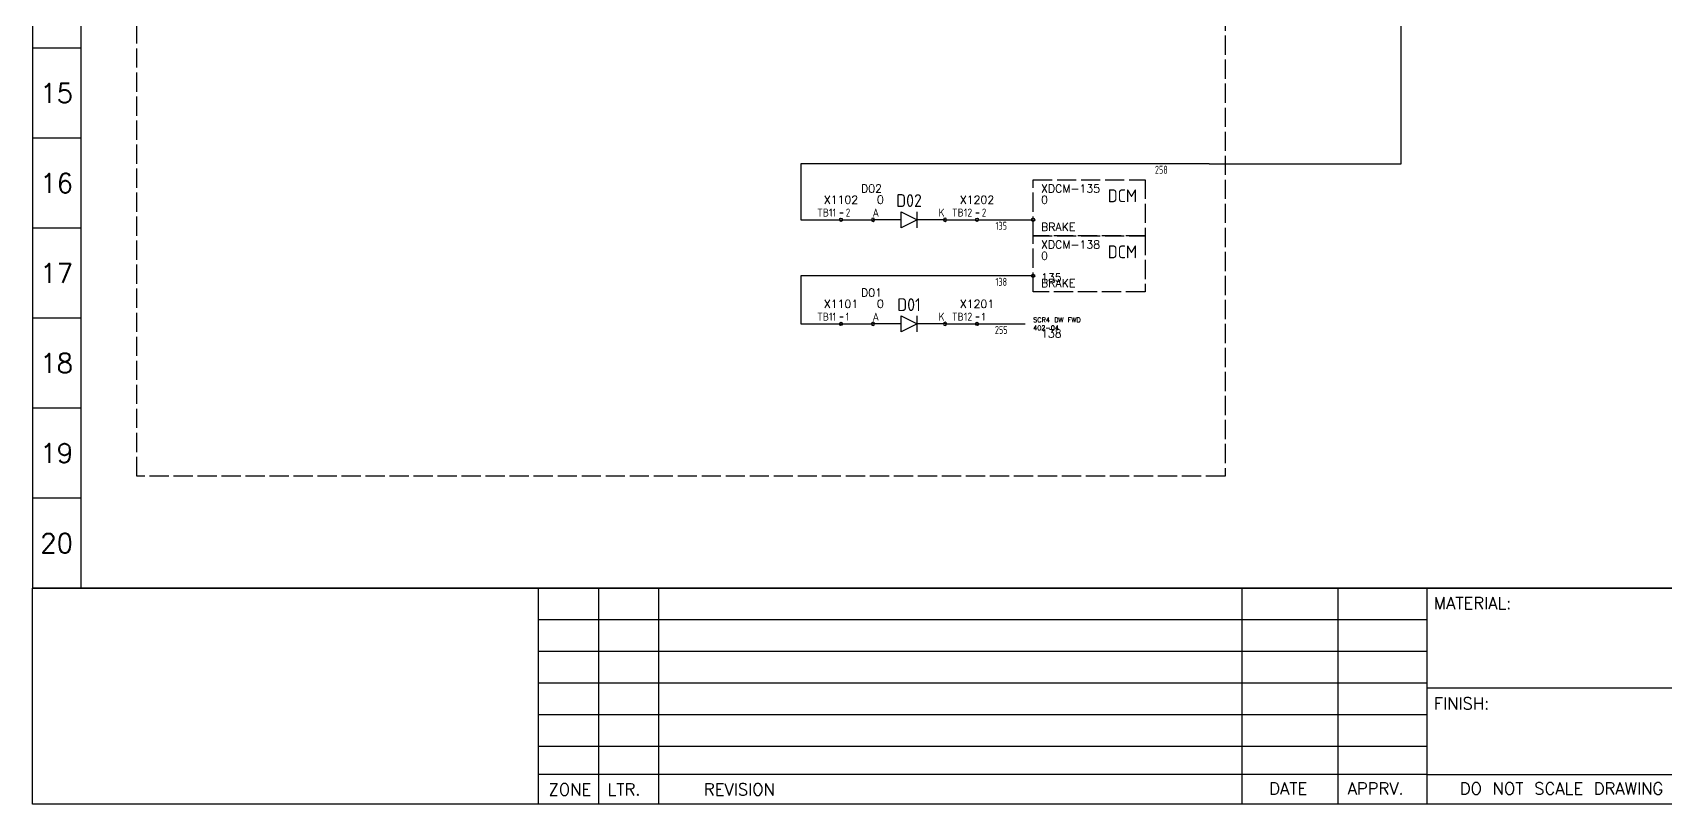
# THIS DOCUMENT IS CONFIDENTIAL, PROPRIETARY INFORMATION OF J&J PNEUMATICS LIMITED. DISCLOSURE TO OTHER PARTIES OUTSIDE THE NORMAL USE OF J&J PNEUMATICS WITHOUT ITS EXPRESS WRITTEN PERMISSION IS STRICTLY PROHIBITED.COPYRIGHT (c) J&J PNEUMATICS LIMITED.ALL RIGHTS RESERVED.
# Model space of a CAD drawing. Header units: millimetres. Extents: x 0 to 1020, y 0 to 646.
# Drawn here: x 0 to 510, y 0 to 241 of the extents above; entities that cross this region are included whole.
import ezdxf
from ezdxf.enums import TextEntityAlignment as Align

# ---------------------------------------------------------------- set-up
doc = ezdxf.new("R2010")
doc.units = ezdxf.units.MM
doc.header["$LTSCALE"] = 0.5
doc.linetypes.add('ACAD_ISO02W100', pattern=[15, 12, -3])
for name, color, linetype in [('LOCBOX', 7, 'ACAD_ISO02W100'), ('OUTLINE_0', 7, 'Continuous'), ('OUTLINE_GRID', 7, 'Continuous'), ('WIREFIXED', 7, 'Continuous'), ('WIRES', 7, 'Continuous')]:
    doc.layers.add(name, color=color, linetype=linetype)
doc.layers.add('NETLIST', color=50, linetype='Continuous', plot=False)
doc.styles.get("Standard").update_dxf_attribs({"font": 'txt.shx', "bigfont": 'gbcbig.shx'})
doc.styles.add('WD', font='romans.shx', dxfattribs={"bigfont": 'gbcbig.shx'})
doc.styles.add('WD_IEC', font='isocp2.shx', dxfattribs={"width": 0.9, "height": 4})

# ---------------------------------------------------------------- blocks, each defined once
blk = doc.blocks.new('CONTRELEC 2016 BLOCK')
for p, q in [((131.63, 68.75), (131.63, 12.5)), ((147.26, 68.75), (147.26, 12.5)), ((162.88, 68.75), (162.88, 12.5)), ((314.74, 68.75), (314.74, 12.5)), ((339.74, 68.75), (339.74, 12.5)), ((362.88, 68.75), (362.88, 12.5)), ((362.88, 60.54), (131.63, 60.54)), ((362.88, 52.29), (131.63, 52.29)), ((362.88, 44.04), (131.63, 44.04)), ((362.88, 42.79), (444.47, 42.79)), ((362.88, 35.79), (131.63, 35.79)), ((362.88, 27.54), (131.63, 27.54)), ((362.88, 20.29), (131.63, 20.29)), ((362.88, 20.29), (444.47, 20.29))]:
    blk.add_line(p, q)
blk.add_lwpolyline([(0, 68.75), (850, 68.75), (850, 12.5), (0, 12.5)], close=True)
at = {"layer": 'OUTLINE_0'}
for s, p in [('MATERIAL:', (364.7, 63.28)), ('FINISH:', (364.7, 37.21)), ('ZONE', (134.3, 14.8)), ('LTR.', (149.63, 14.83)), ('REVISION', (174.72, 14.83)), ('DATE', (321.88, 15.05)), ('APPRV.', (342.3, 15.05)), ('DO NOT SCALE DRAWING', (371.49, 15.05))]:
    blk.add_text(s, height=3.125, dxfattribs=at).set_placement(p)
at = {"layer": 'OUTLINE_0', "style": 'WD'}
for tag, height, p in [('DWGDESC1', 5, (644.66, 57.89)), ('EDBY', 3, (553.37, 56.41)), ('EDDATE', 3, (575, 56.41)), ('CKBY', 3, (553.37, 48.16)), ('CKDATE', 3, (575, 48.16)), ('DWGDESC2', 5, (645.03, 47.96)), ('DWGDESC3', 5, (645.15, 37.57)), ('PROJDESC', 5, (642.81, 17.97)), ('REVISION', 3, (835.28, 16.64))]:
    blk.add_attdef(tag, text='', height=height, dxfattribs=at).set_placement(p, align=Align.MIDDLE_CENTER)
blk.add_attdef('DWGNO', text='', height=5, dxfattribs=at).set_placement((782.6, 33.58), align=Align.MIDDLE_RIGHT)
blk.add_attdef('SHEETNO', text='', height=5, dxfattribs=at).set_placement((788, 33.58), align=Align.MIDDLE_LEFT)
for tag, p, height in [('FILENAME', (721.45, 22.05), 3), ('SCALE', (725.62, 15.05), 3), ('SH', (776.35, 15.29), 3), ('NSH', (796.5, 15.11), 3.12)]:
    blk.add_attdef(tag, p, '', height=height, dxfattribs=at)
at = {"layer": 'OUTLINE_0', "style": 'WD', "flags": 1}
blk.add_attdef('WD_TB', (567.05, 15.25), '', height=3, dxfattribs=at)
blk = doc.blocks.new('2010 Grid')
at = {"layer": 'OUTLINE_GRID'}
for p, q in [((0, 481.25), (0, 0)), ((12.5, 468.31), (12.5, 0)), ((12.5, 140.49), (0, 140.49)), ((12.5, 117.08), (0, 117.08)), ((12.5, 93.66), (0, 93.66)), ((12.5, 70.25), (0, 70.25)), ((12.5, 46.83), (0, 46.83)), ((12.5, 23.42), (0, 23.42)), ((850, 0), (0, 0))]:
    blk.add_line(p, q, dxfattribs=at)
at = {"layer": 'OUTLINE_GRID', "char_height": 5, "width": 17.7556, "attachment_point": 5}
for s, insert in [('15', (6.25, 128.78)), ('16', (6.25, 105.37)), ('17', (6.25, 81.95)), ('18', (6.25, 58.54)), ('19', (6.25, 35.12)), ('20', (6.25, 11.71))]:
    blk.add_mtext(s, dxfattribs=dict(at, insert=insert))
blk = doc.blocks.new('DIODE-L')
for p, q in [((-22.5, 0), (-13.75, 0)), ((-13.75, -2.5), (-13.75, 2.5)), ((-8.75, 2.5), (-13.75, 0)), ((-13.75, 0), (-8.75, -2.5)), ((-8.75, -2.5), (-8.75, 2.5)), ((-8.75, 0), (0, 0))]:
    blk.add_line(p, q)
for centre in [(-22.5, 0), (0, 0)]:
    blk.add_circle(centre, 0.5)
at = {"style": 'WD_IEC', "flags": 1}
blk.add_attdef('LOC', text='', height=4, dxfattribs=at).set_placement((-11.25, 11), align=Align.MIDDLE_CENTER)
at = {"style": 'WD_IEC'}
for tag, height, p in [('TAG1', 4, (-11.25, 6)), ('DESC1', 2.5, (-11.25, -5))]:
    blk.add_attdef(tag, text='', height=height, dxfattribs=at).set_placement(p, align=Align.MIDDLE_CENTER)
for tag, p, height, flags in [('X4TERM01', (-22.5, 0), 0.64, 1), ('TERM01', (-22.5, 1), 2.5, 8), ('X1TERM02', (0, 0), 0.64, 1)]:
    blk.add_attdef(tag, p, '', height=height, dxfattribs=dict(at, flags=flags))
at = {"style": 'WD_IEC', "flags": 8}
blk.add_attdef('TERM02', text='', height=2.5, dxfattribs=at).set_placement((0, 1), align=Align.RIGHT)
at = {"layer": 'NETLIST'}
for tag, p, height in [('NETTAG', (-2.5, 8.5), 2.5), ('NETVALUE', (-2.5, 5), 2.56)]:
    blk.add_attdef(tag, p, '', height=height, dxfattribs=at)
blk = doc.blocks.new('TBH-1')
blk.add_line((-0.33, 2.17), (0.65, 2.17))
blk.add_circle((0, 0), 0.5)
at = {"style": 'WD_IEC', "flags": 1}
blk.add_attdef('LOC', text='', height=4, dxfattribs=at).set_placement((-15, 7.5), align=Align.MIDDLE_LEFT)
at = {"style": 'WD_IEC'}
blk.add_attdef('TAG1', text='', height=2.5, dxfattribs=at).set_placement((-1.5, 1), align=Align.RIGHT)
at = {"style": 'WD_IEC', "flags": 1}
blk.add_attdef('X1TERM01', (0, 0), '', height=0.5, dxfattribs=at)
at = {"style": 'WD_IEC', "width": 0.9}
blk.add_attdef('TERM01', (1.5, 1), '', height=2.5, dxfattribs=at)
at = {"layer": 'NETLIST'}
for tag, p in [('NETTAG', (0, 5)), ('NETVALUE', (0, -2.5))]:
    blk.add_attdef(tag, text='', height=2.5, dxfattribs=at).set_placement(p, align=Align.CENTER)
blk = doc.blocks.new('DCM-2')
at = {"linetype": 'ACAD_ISO02W100'}
blk.add_lwpolyline([(0, 12.5), (35, 12.5), (35, -5), (0, -5)], close=True, dxfattribs=at)
blk.add_circle((0, 0), 0.5)
at = {"style": 'WD_IEC'}
for tag, height, flags, p in [('LOC', 4, 1, (32.5, 14.5)), ('DESC1', 3, 8, (32.5, 2.5))]:
    blk.add_attdef(tag, text='', height=height, dxfattribs=dict(at, flags=flags)).set_placement(p, align=Align.MIDDLE_RIGHT)
blk.add_attdef('TAG1', text='', height=4, dxfattribs=at).set_placement((32.5, 7.5), align=Align.MIDDLE_RIGHT)
at = {"style": 'WD_IEC', "flags": 1}
blk.add_attdef('X4TERM01', (0, 0), '', height=0.5, dxfattribs=at)
blk.add_attdef('TERMDESC01', text='', height=2.5).set_placement((2.5, -1), align=Align.TOP_LEFT)
blk.add_attdef('TERM01', text='', height=2.5).set_placement((2.5, -20), align=Align.BOTTOM_LEFT)
at = {"layer": 'NETLIST'}
for tag, p in [('NETTAG', (2.5, 8.5)), ('NETVALUE', (2.5, 5))]:
    blk.add_attdef(tag, p, '', height=2.5, dxfattribs=at)
blk = doc.blocks.new('WD_WNH2')
at = {"linetype": 'Continuous', "style": 'WD_IEC', "width": 0.8}
blk.add_attdef('WIRENO', text='', height=2.5, dxfattribs=at).set_placement((0, 0), align=Align.TOP_CENTER)
at = {"style": 'WD_IEC', "flags": 1}
for tag, p in [('W02USER', (0, -1.21)), ('W03USER', (0, -1.33)), ('W04USER', (0, -1.46)), ('W05USER', (0, -1.58)), ('W06USER', (0, -1.71)), ('W07USER', (0, -1.83)), ('W08USER', (0, -1.96)), ('W09USER', (0, -2.08)), ('W01USER', (0, -1.08)), ('W10USER', (0, -2.21))]:
    blk.add_attdef(tag, text='', height=0.08, dxfattribs=at).set_placement(p, align=Align.CENTER)

msp = doc.modelspace()

# ---------------------------------------------------------------- linework, layer by layer
at = {"layer": 'LOCBOX'}
msp.add_lwpolyline([(32.5, 300), (372.5, 300), (372.5, 102.5), (32.5, 102.5)], close=True, dxfattribs=at)
at = {"layer": 'WIRES'}
for p, q in [((427.5, 200), (427.5, 597.5)), ((367.5, 200), (240, 200)), ((240, 200), (240, 182.5)), ((367.5, 200), (427.5, 200)), ((240, 182.5), (252.5, 182.5)), ((252.5, 182.5), (262.5, 182.5)), ((285, 182.5), (295, 182.5)), ((295, 182.5), (312.5, 182.5)), ((312.5, 165), (240, 165)), ((240, 165), (240, 150)), ((240, 150), (252.5, 150)), ((252.5, 150), (262.5, 150)), ((285, 150), (295, 150)), ((295, 150), (310, 150))]:
    msp.add_line(p, q, dxfattribs=at)

# ---------------------------------------------------------------- block references
at = {"xscale": 1.2, "yscale": 1.2, "zscale": 1.2}
for name, p in [('2010 Grid', (0, 67.5)), ('CONTRELEC 2016 BLOCK', (0, -15))]:
    msp.add_blockref(name, p, dxfattribs=at)
for name, p, values in [('DCM-2', (312.5, 182.5), {'TERMDESC01': 'BRAKE', 'TAG1': 'DCM', 'TERM01': '135', 'NETTAG': 'XDCM-135', 'NETVALUE': '0'}), ('TBH-1', (252.5, 182.5), {'TAG1': 'TB11', 'TERM01': '2', 'NETTAG': 'X1102'}), ('TBH-1', (295, 182.5), {'TAG1': 'TB12', 'TERM01': '2', 'NETTAG': 'X1202'}), ('DCM-2', (312.5, 165), {'TERMDESC01': 'BRAKE', 'TAG1': 'DCM', 'TERM01': '138', 'NETTAG': 'XDCM-138', 'NETVALUE': '0'}), ('TBH-1', (252.5, 150), {'TAG1': 'TB11', 'TERM01': '1', 'NETTAG': 'X1101'}), ('TBH-1', (295, 150), {'TAG1': 'TB12', 'TERM01': '1', 'NETTAG': 'X1201'})]:
    msp.add_blockref(name, p).add_auto_attribs(values)
ref = msp.add_blockref('DIODE-L', (262.5, 182.5), dxfattribs=dict(xscale=-1))
ref.add_attrib('NETTAG', 'D02', (258.75, 191), dxfattribs={"layer": 'NETLIST', "height": 2.5})
ref.add_attrib('NETVALUE', '0', (263.72, 187.5), dxfattribs={"layer": 'NETLIST', "height": 2.56})
ref.add_attrib('TAG1', 'D02', dxfattribs={"height": 4, "style": 'WD_IEC'}).set_placement((273.75, 188.5), align=Align.MIDDLE_CENTER)
ref.add_attrib('TERM01', 'K', (282.99, 183.5), dxfattribs={"height": 2.5, "style": 'WD_IEC'})
ref.add_attrib('TERM02', 'A', dxfattribs={"height": 2.5, "style": 'WD_IEC'}).set_placement((264.38, 183.5), align=Align.RIGHT)
ref = msp.add_blockref('DIODE-L', (262.5, 150), dxfattribs=dict(xscale=-1))
ref.add_attrib('NETTAG', 'D01', (258.75, 158.5), dxfattribs={"layer": 'NETLIST', "height": 2.5})
ref.add_attrib('NETVALUE', '0', (263.72, 155), dxfattribs={"layer": 'NETLIST', "height": 2.56})
ref.add_attrib('TAG1', 'D01', dxfattribs={"height": 4, "style": 'WD_IEC'}).set_placement((273.75, 156), align=Align.MIDDLE_CENTER)
ref.add_attrib('TERM01', 'K', (282.99, 151), dxfattribs={"height": 2.5, "style": 'WD_IEC'})
ref.add_attrib('TERM02', 'A', dxfattribs={"height": 2.5, "style": 'WD_IEC'}).set_placement((264.38, 151), align=Align.RIGHT)
at = {"layer": 'WIREFIXED'}
ref = msp.add_blockref('WD_WNH2', (352.5, 200), dxfattribs=at)
ref.add_attrib('WIRENOF', '258', dxfattribs={"linetype": 'Continuous', "height": 2.5, "style": 'WD_IEC', "width": 0.8}).set_placement((352.56, 199.37), align=Align.TOP_CENTER)
ref = msp.add_blockref('WD_WNH2', (302.5, 182.5), dxfattribs=at)
ref.add_attrib('WIRENOF', '135', dxfattribs={"linetype": 'Continuous', "height": 2.5, "style": 'WD_IEC', "width": 0.8}).set_placement((302.56, 181.87), align=Align.TOP_CENTER)
ref = msp.add_blockref('WD_WNH2', (302.5, 165), dxfattribs=at)
ref.add_attrib('WIRENOF', '138', dxfattribs={"linetype": 'Continuous', "height": 2.5, "style": 'WD_IEC', "width": 0.8}).set_placement((302.56, 164.37), align=Align.TOP_CENTER)
ref = msp.add_blockref('WD_WNH2', (302.5, 150), dxfattribs=at)
ref.add_attrib('WIRENOF', '255', dxfattribs={"linetype": 'Continuous', "height": 2.5, "style": 'WD_IEC', "width": 0.8}).set_placement((302.56, 149.37), align=Align.TOP_CENTER)

# ---------------------------------------------------------------- texts
at = {"insert": (312.5, 150), "char_height": 1.5, "attachment_point": 4}
msp.add_mtext_dynamic_manual_height_columns('SCR4 DW FWD\\P402-04', width=17.7291, gutter_width=0.5, heights=[0], dxfattribs=at)

doc.saveas('drawing.dxf')
